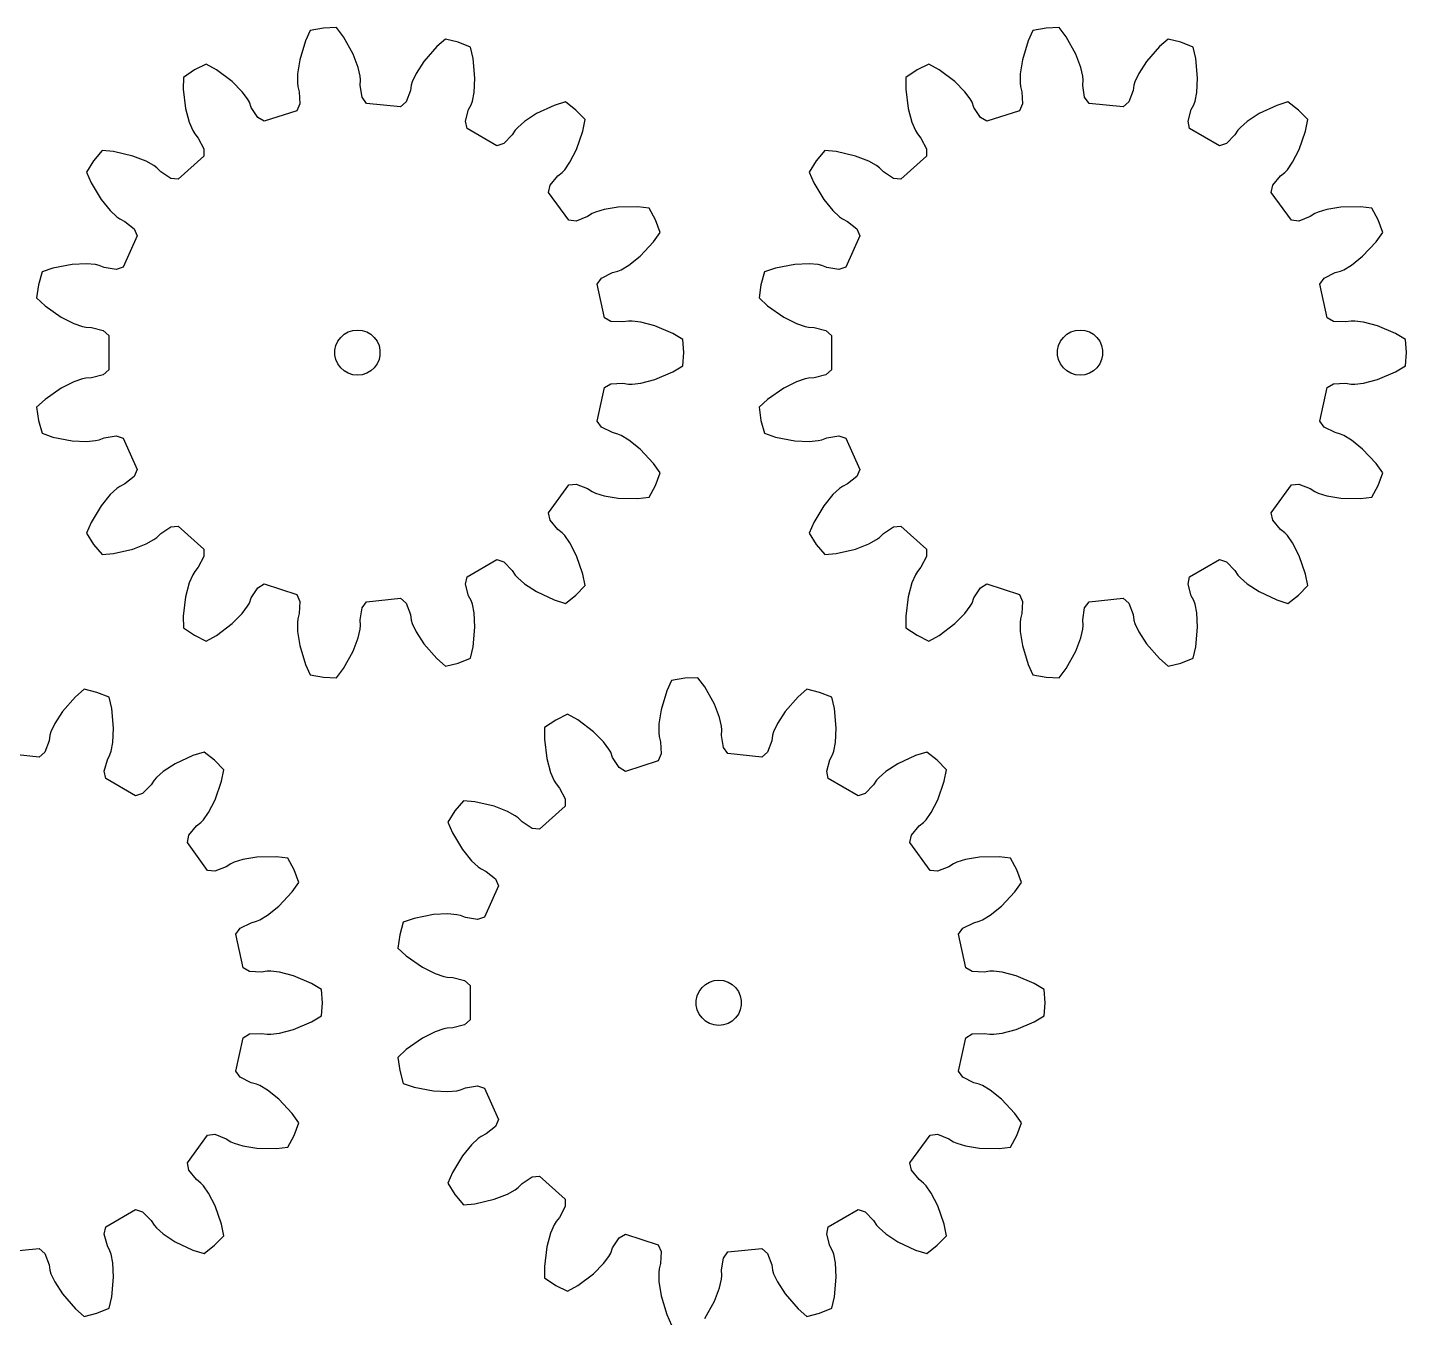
# Model space of a CAD drawing. Extents: x 0 to 187, y 0 to 216.
# Drawn here: x 95.3 to 186.8, y 130 to 215.6 of the extents above; entities that cross this region are included whole.
import ezdxf

# ---------------------------------------------------------------- set-up
doc = ezdxf.new("R2010")
doc.units = 0

msp = doc.modelspace()

# ---------------------------------------------------------------- linework, layer by layer
for p, q in [((114.044, 215.389), (113.72, 214.69)), ((114.912, 215.542), (114.044, 215.389)), ((115.792, 215.573), (114.912, 215.542)), ((116.255, 214.956), (115.792, 215.573)), ((161.984, 215.389), (161.66, 214.69)), ((162.852, 215.542), (161.984, 215.389)), ((163.732, 215.573), (162.852, 215.542)), ((164.194, 214.956), (163.732, 215.573)), ((113.72, 214.69), (113.342, 213.444)), ((116.883, 213.816), (116.255, 214.956)), ((122.428, 214.308), (121.576, 213.323)), ((123.008, 214.814), (122.428, 214.308)), ((123.863, 214.601), (123.008, 214.814)), ((124.68, 214.271), (123.863, 214.601)), ((124.852, 213.52), (124.68, 214.271)), ((161.66, 214.69), (161.282, 213.444)), ((164.823, 213.816), (164.194, 214.956)), ((170.368, 214.308), (169.515, 213.323)), ((170.948, 214.814), (170.368, 214.308)), ((171.803, 214.601), (170.948, 214.814)), ((172.62, 214.271), (171.803, 214.601)), ((172.791, 213.52), (172.62, 214.271)), ((107.144, 213.147), (106.352, 212.76)), ((107.817, 212.772), (107.144, 213.147)), ((113.342, 213.444), (113.195, 212.506)), ((117.222, 212.93), (116.883, 213.816)), ((121.576, 213.323), (121.06, 212.526)), ((124.962, 212.223), (124.852, 213.52)), ((155.084, 213.147), (154.292, 212.76)), ((155.756, 212.772), (155.084, 213.147)), ((161.282, 213.444), (161.135, 212.506)), ((165.162, 212.93), (164.823, 213.816)), ((169.515, 213.323), (169, 212.526)), ((172.902, 212.223), (172.791, 213.52)), ((105.621, 212.268), (105.609, 211.498)), ((106.352, 212.76), (105.621, 212.268)), ((108.855, 211.986), (107.817, 212.772)), ((113.195, 212.506), (113.186, 211.91)), ((117.355, 212.348), (117.222, 212.93)), ((117.375, 212.106), (117.355, 212.348)), ((121.06, 212.526), (120.81, 211.985)), ((124.911, 211.275), (124.962, 212.223)), ((153.561, 212.268), (153.549, 211.498)), ((154.292, 212.76), (153.561, 212.268)), ((156.795, 211.986), (155.756, 212.772)), ((161.135, 212.506), (161.126, 211.91)), ((165.294, 212.348), (165.162, 212.93)), ((165.315, 212.106), (165.294, 212.348)), ((169, 212.526), (168.749, 211.985)), ((172.851, 211.275), (172.902, 212.223)), ((105.609, 211.498), (105.771, 210.206)), ((109.524, 211.314), (108.855, 211.986)), ((109.882, 210.837), (109.524, 211.314)), ((113.186, 211.91), (113.216, 211.669)), ((113.216, 211.669), (113.312, 211.315)), ((113.312, 211.315), (113.36, 210.515)), ((117.355, 211.74), (117.375, 212.106)), ((117.474, 210.948), (117.355, 211.74)), ((120.682, 211.39), (120.401, 210.64)), ((120.739, 211.753), (120.682, 211.39)), ((120.81, 211.985), (120.739, 211.753)), ((153.549, 211.498), (153.71, 210.206)), ((157.464, 211.314), (156.795, 211.986)), ((157.822, 210.837), (157.464, 211.314)), ((161.126, 211.91), (161.156, 211.669)), ((161.156, 211.669), (161.252, 211.315)), ((161.252, 211.315), (161.3, 210.515)), ((165.295, 211.74), (165.315, 212.106)), ((165.414, 210.948), (165.295, 211.74)), ((168.622, 211.39), (168.341, 210.64)), ((168.679, 211.753), (168.622, 211.39)), ((168.749, 211.985), (168.679, 211.753)), ((110, 210.624), (109.882, 210.837)), ((110.13, 210.281), (110, 210.624)), ((113.36, 210.515), (113.158, 210.062)), ((117.767, 210.546), (117.474, 210.948)), ((120.032, 210.308), (117.767, 210.546)), ((120.401, 210.64), (120.032, 210.308)), ((124.549, 210.134), (124.716, 210.46)), ((124.716, 210.46), (124.796, 210.69)), ((124.796, 210.69), (124.911, 211.275)), ((130.227, 210.416), (129.048, 209.864)), ((130.963, 210.643), (130.227, 210.416)), ((131.658, 210.101), (130.963, 210.643)), ((157.94, 210.624), (157.822, 210.837)), ((158.07, 210.281), (157.94, 210.624)), ((161.3, 210.515), (161.097, 210.062)), ((165.707, 210.546), (165.414, 210.948)), ((167.971, 210.308), (165.707, 210.546)), ((168.341, 210.64), (167.971, 210.308)), ((172.489, 210.134), (172.656, 210.46)), ((172.656, 210.46), (172.736, 210.69)), ((172.736, 210.69), (172.851, 211.275)), ((178.167, 210.416), (176.988, 209.864)), ((178.903, 210.643), (178.167, 210.416)), ((179.597, 210.101), (178.903, 210.643)), ((105.771, 210.206), (106.018, 209.289)), ((110.561, 209.606), (110.13, 210.281)), ((110.992, 209.358), (110.561, 209.606)), ((113.158, 210.062), (110.992, 209.358)), ((124.335, 209.362), (124.549, 210.134)), ((129.048, 209.864), (128.253, 209.345)), ((132.27, 209.467), (131.658, 210.101)), ((153.71, 210.206), (153.958, 209.289)), ((158.501, 209.606), (158.07, 210.281)), ((158.932, 209.358), (158.501, 209.606)), ((161.097, 210.062), (158.932, 209.358)), ((172.275, 209.362), (172.489, 210.134)), ((176.988, 209.864), (176.193, 209.345)), ((180.21, 209.467), (179.597, 210.101)), ((106.018, 209.289), (106.252, 208.741)), ((106.252, 208.741), (106.378, 208.533)), ((124.439, 208.876), (124.335, 209.362)), ((126.411, 207.737), (124.439, 208.876)), ((127.645, 208.769), (127.446, 208.461)), ((127.804, 208.953), (127.645, 208.769)), ((128.253, 209.345), (127.804, 208.953)), ((131.695, 207.481), (132.121, 208.711)), ((132.121, 208.711), (132.27, 209.467)), ((153.958, 209.289), (154.192, 208.741)), ((154.192, 208.741), (154.318, 208.533)), ((172.379, 208.876), (172.275, 209.362)), ((174.351, 207.737), (172.379, 208.876)), ((175.585, 208.769), (175.386, 208.461)), ((175.744, 208.953), (175.585, 208.769)), ((176.193, 209.345), (175.744, 208.953)), ((179.635, 207.481), (180.061, 208.711)), ((180.061, 208.711), (180.21, 209.467)), ((106.378, 208.533), (106.609, 208.249)), ((106.609, 208.249), (106.979, 207.538)), ((126.884, 207.89), (126.411, 207.737)), ((127.446, 208.461), (126.884, 207.89)), ((154.318, 208.533), (154.549, 208.249)), ((154.549, 208.249), (154.919, 207.538)), ((174.824, 207.89), (174.351, 207.737)), ((175.386, 208.461), (174.824, 207.89)), ((99.663, 206.738), (99.196, 205.991)), ((100.229, 207.413), (99.663, 206.738)), ((100.997, 207.344), (100.229, 207.413)), ((102.265, 207.049), (100.997, 207.344)), ((103.15, 206.707), (102.265, 207.049)), ((106.978, 207.041), (105.286, 205.517)), ((106.979, 207.538), (106.978, 207.041)), ((131.262, 206.636), (131.695, 207.481)), ((147.603, 206.738), (147.136, 205.991)), ((148.169, 207.413), (147.603, 206.738)), ((148.936, 207.344), (148.169, 207.413)), ((150.204, 207.049), (148.936, 207.344)), ((151.09, 206.707), (150.204, 207.049)), ((154.918, 207.041), (153.226, 205.517)), ((154.919, 207.538), (154.918, 207.041)), ((179.202, 206.636), (179.635, 207.481)), ((99.196, 205.991), (99.498, 205.282)), ((103.671, 206.417), (103.15, 206.707)), ((103.865, 206.27), (103.671, 206.417)), ((104.123, 206.01), (103.865, 206.27)), ((104.792, 205.568), (104.123, 206.01)), ((130.468, 205.741), (130.753, 205.971)), ((130.753, 205.971), (130.919, 206.149)), ((130.919, 206.149), (131.262, 206.636)), ((147.136, 205.991), (147.438, 205.282)), ((151.611, 206.417), (151.09, 206.707)), ((151.805, 206.27), (151.611, 206.417)), ((152.063, 206.01), (151.805, 206.27)), ((152.732, 205.568), (152.063, 206.01)), ((178.407, 205.741), (178.693, 205.971)), ((178.693, 205.971), (178.859, 206.149)), ((178.859, 206.149), (179.202, 206.636)), ((99.498, 205.282), (100.171, 204.168)), ((105.286, 205.517), (104.792, 205.568)), ((129.856, 204.636), (129.958, 205.122)), ((129.958, 205.122), (130.468, 205.741)), ((147.438, 205.282), (148.111, 204.168)), ((153.226, 205.517), (152.732, 205.568)), ((177.795, 204.636), (177.898, 205.122)), ((177.898, 205.122), (178.407, 205.741)), ((100.171, 204.168), (100.77, 203.431)), ((131.194, 202.794), (129.856, 204.636)), ((148.111, 204.168), (148.71, 203.431)), ((179.134, 202.794), (177.795, 204.636)), ((100.77, 203.431), (101.207, 203.026)), ((132.741, 203.235), (132.434, 203.035)), ((132.961, 203.338), (132.741, 203.235)), ((133.531, 203.514), (132.961, 203.338)), ((134.468, 203.664), (133.531, 203.514)), ((135.77, 203.689), (134.468, 203.664)), ((136.534, 203.597), (135.77, 203.689)), ((136.948, 202.819), (136.534, 203.597)), ((148.71, 203.431), (149.147, 203.026)), ((180.681, 203.235), (180.374, 203.035)), ((180.901, 203.338), (180.681, 203.235)), ((181.471, 203.514), (180.901, 203.338)), ((182.408, 203.664), (181.471, 203.514)), ((183.709, 203.689), (182.408, 203.664)), ((184.474, 203.597), (183.709, 203.689)), ((184.888, 202.819), (184.474, 203.597)), ((101.207, 203.026), (101.407, 202.886)), ((101.407, 202.886), (101.733, 202.721)), ((101.733, 202.721), (102.36, 202.222)), ((102.36, 202.222), (102.562, 201.767)), ((131.688, 202.741), (131.194, 202.794)), ((132.434, 203.035), (131.688, 202.741)), ((137.249, 201.991), (136.948, 202.819)), ((149.147, 203.026), (149.346, 202.886)), ((149.346, 202.886), (149.673, 202.721)), ((149.673, 202.721), (150.3, 202.222)), ((150.3, 202.222), (150.502, 201.767)), ((179.628, 202.741), (179.134, 202.794)), ((180.374, 203.035), (179.628, 202.741)), ((185.189, 201.991), (184.888, 202.819)), ((102.562, 201.767), (101.636, 199.687)), ((135.916, 200.411), (136.806, 201.361)), ((136.806, 201.361), (137.249, 201.991)), ((150.502, 201.767), (149.576, 199.687)), ((183.856, 200.411), (184.746, 201.361)), ((184.746, 201.361), (185.189, 201.991)), ((135.178, 199.815), (135.916, 200.411)), ((183.117, 199.815), (183.856, 200.411)), ((96.974, 199.612), (96.245, 199.363)), ((98.252, 199.858), (96.974, 199.612)), ((99.2, 199.905), (98.252, 199.858)), ((99.794, 199.852), (99.2, 199.905)), ((100.031, 199.797), (99.794, 199.852)), ((100.373, 199.665), (100.031, 199.797)), ((101.163, 199.533), (100.373, 199.665)), ((101.636, 199.687), (101.163, 199.533)), ((134.088, 199.32), (134.442, 199.414)), ((134.442, 199.414), (134.666, 199.509)), ((134.666, 199.509), (135.178, 199.815)), ((144.914, 199.612), (144.185, 199.363)), ((146.192, 199.858), (144.914, 199.612)), ((147.14, 199.905), (146.192, 199.858)), ((147.734, 199.852), (147.14, 199.905)), ((147.971, 199.797), (147.734, 199.852)), ((148.313, 199.665), (147.971, 199.797)), ((149.103, 199.533), (148.313, 199.665)), ((149.576, 199.687), (149.103, 199.533)), ((182.027, 199.32), (182.382, 199.414)), ((182.382, 199.414), (182.606, 199.509)), ((182.606, 199.509), (183.117, 199.815)), ((96.002, 198.516), (95.88, 197.643)), ((96.245, 199.363), (96.002, 198.516)), ((133.079, 198.56), (133.371, 198.962)), ((133.552, 196.333), (133.079, 198.56)), ((133.371, 198.962), (134.088, 199.32)), ((143.942, 198.516), (143.819, 197.643)), ((144.185, 199.363), (143.942, 198.516)), ((181.019, 198.56), (181.311, 198.962)), ((181.492, 196.333), (181.019, 198.56)), ((181.311, 198.962), (182.027, 199.32)), ((95.88, 197.643), (96.444, 197.119)), ((143.819, 197.643), (144.384, 197.119)), ((96.444, 197.119), (97.512, 196.374)), ((144.384, 197.119), (145.452, 196.374)), ((97.512, 196.374), (98.358, 195.945)), ((98.358, 195.945), (98.923, 195.752)), ((98.923, 195.752), (99.162, 195.706)), ((133.983, 196.084), (133.552, 196.333)), ((134.783, 196.048), (133.983, 196.084)), ((135.145, 196.106), (134.783, 196.048)), ((135.388, 196.111), (135.145, 196.106)), ((135.98, 196.04), (135.388, 196.111)), ((136.897, 195.796), (135.98, 196.04)), ((138.097, 195.29), (136.897, 195.796)), ((145.452, 196.374), (146.298, 195.945)), ((146.298, 195.945), (146.862, 195.752)), ((146.862, 195.752), (147.101, 195.706)), ((181.922, 196.084), (181.492, 196.333)), ((182.723, 196.048), (181.922, 196.084)), ((183.085, 196.106), (182.723, 196.048)), ((183.328, 196.111), (183.085, 196.106)), ((183.92, 196.04), (183.328, 196.111)), ((184.837, 195.796), (183.92, 196.04)), ((186.037, 195.29), (184.837, 195.796)), ((99.162, 195.706), (99.528, 195.688)), ((99.528, 195.688), (100.303, 195.487)), ((100.303, 195.487), (100.672, 195.154)), ((100.672, 195.154), (100.672, 192.877)), ((115.875, 194.765), (116.06, 195.019)), ((116.06, 195.019), (116.293, 195.229)), ((116.293, 195.229), (116.564, 195.386)), ((116.564, 195.386), (116.862, 195.482)), ((116.862, 195.482), (117.174, 195.515)), ((117.174, 195.515), (117.486, 195.482)), ((117.486, 195.482), (117.784, 195.386)), ((117.784, 195.386), (118.056, 195.229)), ((118.056, 195.229), (118.289, 195.019)), ((118.289, 195.019), (118.473, 194.765)), ((138.758, 194.894), (138.097, 195.29)), ((138.819, 194.015), (138.758, 194.894)), ((147.101, 195.706), (147.467, 195.688)), ((147.467, 195.688), (148.243, 195.487)), ((148.243, 195.487), (148.612, 195.154)), ((148.612, 195.154), (148.612, 192.877)), ((163.815, 194.765), (163.999, 195.019)), ((163.999, 195.019), (164.232, 195.229)), ((164.232, 195.229), (164.504, 195.386)), ((164.504, 195.386), (164.802, 195.482)), ((164.802, 195.482), (165.114, 195.515)), ((165.114, 195.515), (165.426, 195.482)), ((165.426, 195.482), (165.724, 195.386)), ((165.724, 195.386), (165.996, 195.229)), ((165.996, 195.229), (166.229, 195.019)), ((166.229, 195.019), (166.413, 194.765)), ((186.698, 194.894), (186.037, 195.29)), ((186.759, 194.015), (186.698, 194.894)), ((115.682, 194.172), (115.748, 194.479)), ((115.682, 193.858), (115.682, 194.172)), ((115.748, 194.479), (115.875, 194.765)), ((118.473, 194.765), (118.601, 194.479)), ((118.601, 194.479), (118.666, 194.172)), ((118.666, 194.172), (118.666, 193.858)), ((138.758, 193.136), (138.819, 194.015)), ((163.622, 194.172), (163.687, 194.479)), ((163.622, 193.858), (163.622, 194.172)), ((163.687, 194.479), (163.815, 194.765)), ((166.413, 194.765), (166.541, 194.479)), ((166.541, 194.479), (166.606, 194.172)), ((166.606, 194.172), (166.606, 193.858)), ((186.698, 193.136), (186.759, 194.015)), ((115.748, 193.552), (115.682, 193.858)), ((115.875, 193.265), (115.748, 193.552)), ((116.06, 193.012), (115.875, 193.265)), ((116.293, 192.802), (116.06, 193.012)), ((118.289, 193.012), (118.056, 192.802)), ((118.473, 193.265), (118.289, 193.012)), ((118.601, 193.552), (118.473, 193.265)), ((118.666, 193.858), (118.601, 193.552)), ((138.097, 192.741), (138.758, 193.136)), ((163.687, 193.552), (163.622, 193.858)), ((163.815, 193.265), (163.687, 193.552)), ((163.999, 193.012), (163.815, 193.265)), ((164.232, 192.802), (163.999, 193.012)), ((166.229, 193.012), (165.996, 192.802)), ((166.413, 193.265), (166.229, 193.012)), ((166.541, 193.552), (166.413, 193.265)), ((166.606, 193.858), (166.541, 193.552)), ((186.037, 192.741), (186.698, 193.136)), ((98.923, 192.278), (98.358, 192.085)), ((99.162, 192.324), (98.923, 192.278)), ((99.528, 192.343), (99.162, 192.324)), ((100.303, 192.544), (99.528, 192.343)), ((100.672, 192.877), (100.303, 192.544)), ((116.564, 192.645), (116.293, 192.802)), ((116.862, 192.548), (116.564, 192.645)), ((117.174, 192.515), (116.862, 192.548)), ((117.486, 192.548), (117.174, 192.515)), ((117.784, 192.645), (117.486, 192.548)), ((118.056, 192.802), (117.784, 192.645)), ((135.98, 191.991), (136.897, 192.235)), ((136.897, 192.235), (138.097, 192.741)), ((146.862, 192.278), (146.298, 192.085)), ((147.101, 192.324), (146.862, 192.278)), ((147.467, 192.343), (147.101, 192.324)), ((148.243, 192.544), (147.467, 192.343)), ((148.612, 192.877), (148.243, 192.544)), ((164.504, 192.645), (164.232, 192.802)), ((164.802, 192.548), (164.504, 192.645)), ((165.114, 192.515), (164.802, 192.548)), ((165.426, 192.548), (165.114, 192.515)), ((165.724, 192.645), (165.426, 192.548)), ((165.996, 192.802), (165.724, 192.645)), ((183.92, 191.991), (184.837, 192.235)), ((184.837, 192.235), (186.037, 192.741)), ((97.512, 191.656), (96.444, 190.912)), ((98.358, 192.085), (97.512, 191.656)), ((133.079, 189.471), (133.552, 191.698)), ((133.552, 191.698), (133.983, 191.947)), ((133.983, 191.947), (134.783, 191.982)), ((134.783, 191.982), (135.145, 191.924)), ((135.145, 191.924), (135.388, 191.92)), ((135.388, 191.92), (135.98, 191.991)), ((145.452, 191.656), (144.384, 190.912)), ((146.298, 192.085), (145.452, 191.656)), ((181.019, 189.471), (181.492, 191.698)), ((181.492, 191.698), (181.922, 191.947)), ((181.922, 191.947), (182.723, 191.982)), ((182.723, 191.982), (183.085, 191.924)), ((183.085, 191.924), (183.328, 191.92)), ((183.328, 191.92), (183.92, 191.991)), ((96.444, 190.912), (95.88, 190.388)), ((95.88, 190.388), (96.002, 189.515)), ((144.384, 190.912), (143.819, 190.388)), ((143.819, 190.388), (143.942, 189.515)), ((96.002, 189.515), (96.245, 188.668)), ((133.371, 189.068), (133.079, 189.471)), ((143.942, 189.515), (144.185, 188.668)), ((181.311, 189.068), (181.019, 189.471)), ((96.245, 188.668), (96.974, 188.419)), ((100.373, 188.366), (101.163, 188.497)), ((101.163, 188.497), (101.636, 188.343)), ((134.088, 188.71), (133.371, 189.068)), ((134.442, 188.616), (134.088, 188.71)), ((134.666, 188.522), (134.442, 188.616)), ((135.178, 188.216), (134.666, 188.522)), ((144.185, 188.668), (144.914, 188.419)), ((148.313, 188.366), (149.103, 188.497)), ((149.103, 188.497), (149.576, 188.343)), ((182.027, 188.71), (181.311, 189.068)), ((182.382, 188.616), (182.027, 188.71)), ((182.606, 188.522), (182.382, 188.616)), ((183.117, 188.216), (182.606, 188.522)), ((96.974, 188.419), (98.252, 188.173)), ((98.252, 188.173), (99.2, 188.125)), ((99.2, 188.125), (99.794, 188.178)), ((99.794, 188.178), (100.031, 188.234)), ((100.031, 188.234), (100.373, 188.366)), ((101.636, 188.343), (102.562, 186.263)), ((135.916, 187.62), (135.178, 188.216)), ((136.806, 186.669), (135.916, 187.62)), ((144.914, 188.419), (146.192, 188.173)), ((146.192, 188.173), (147.14, 188.125)), ((147.14, 188.125), (147.734, 188.178)), ((147.734, 188.178), (147.971, 188.234)), ((147.971, 188.234), (148.313, 188.366)), ((149.576, 188.343), (150.502, 186.263)), ((183.856, 187.62), (183.117, 188.216)), ((184.746, 186.669), (183.856, 187.62)), ((137.249, 186.039), (136.806, 186.669)), ((185.189, 186.039), (184.746, 186.669)), ((102.36, 185.809), (101.733, 185.31)), ((102.562, 186.263), (102.36, 185.809)), ((136.948, 185.211), (137.249, 186.039)), ((150.3, 185.809), (149.673, 185.31)), ((150.502, 186.263), (150.3, 185.809)), ((184.888, 185.211), (185.189, 186.039)), ((101.207, 185.005), (100.77, 184.599)), ((101.407, 185.144), (101.207, 185.005)), ((101.733, 185.31), (101.407, 185.144)), ((129.856, 183.394), (131.194, 185.237)), ((131.194, 185.237), (131.688, 185.289)), ((131.688, 185.289), (132.434, 184.996)), ((132.434, 184.996), (132.741, 184.796)), ((132.741, 184.796), (132.961, 184.692)), ((136.534, 184.433), (136.948, 185.211)), ((149.147, 185.005), (148.71, 184.599)), ((149.346, 185.144), (149.147, 185.005)), ((149.673, 185.31), (149.346, 185.144)), ((177.795, 183.394), (179.134, 185.237)), ((179.134, 185.237), (179.628, 185.289)), ((179.628, 185.289), (180.374, 184.996)), ((180.374, 184.996), (180.681, 184.796)), ((180.681, 184.796), (180.901, 184.692)), ((184.474, 184.433), (184.888, 185.211)), ((100.171, 183.863), (99.498, 182.748)), ((100.77, 184.599), (100.171, 183.863)), ((132.961, 184.692), (133.531, 184.517)), ((133.531, 184.517), (134.468, 184.367)), ((134.468, 184.367), (135.77, 184.341)), ((135.77, 184.341), (136.534, 184.433)), ((148.111, 183.863), (147.438, 182.748)), ((148.71, 184.599), (148.111, 183.863)), ((180.901, 184.692), (181.471, 184.517)), ((181.471, 184.517), (182.408, 184.367)), ((182.408, 184.367), (183.709, 184.341)), ((183.709, 184.341), (184.474, 184.433)), ((129.958, 182.908), (129.856, 183.394)), ((177.898, 182.908), (177.795, 183.394)), ((99.498, 182.748), (99.196, 182.04)), ((99.196, 182.04), (99.663, 181.293)), ((104.123, 182.02), (104.792, 182.462)), ((104.792, 182.462), (105.286, 182.514)), ((105.286, 182.514), (106.978, 180.99)), ((130.468, 182.29), (129.958, 182.908)), ((130.753, 182.06), (130.468, 182.29)), ((130.919, 181.882), (130.753, 182.06)), ((147.438, 182.748), (147.136, 182.04)), ((147.136, 182.04), (147.603, 181.293)), ((152.063, 182.02), (152.732, 182.462)), ((152.732, 182.462), (153.226, 182.514)), ((153.226, 182.514), (154.918, 180.99)), ((178.407, 182.29), (177.898, 182.908)), ((178.693, 182.06), (178.407, 182.29)), ((178.859, 181.882), (178.693, 182.06)), ((99.663, 181.293), (100.229, 180.618)), ((102.265, 180.982), (103.15, 181.324)), ((103.15, 181.324), (103.671, 181.614)), ((103.671, 181.614), (103.865, 181.761)), ((103.865, 181.761), (104.123, 182.02)), ((131.262, 181.394), (130.919, 181.882)), ((131.695, 180.55), (131.262, 181.394)), ((147.603, 181.293), (148.169, 180.618)), ((150.204, 180.982), (151.09, 181.324)), ((151.09, 181.324), (151.611, 181.614)), ((151.611, 181.614), (151.805, 181.761)), ((151.805, 181.761), (152.063, 182.02)), ((179.202, 181.394), (178.859, 181.882)), ((179.635, 180.55), (179.202, 181.394)), ((100.229, 180.618), (100.997, 180.686)), ((100.997, 180.686), (102.265, 180.982)), ((106.979, 180.493), (106.609, 179.782)), ((106.978, 180.99), (106.979, 180.493)), ((124.439, 179.155), (126.411, 180.293)), ((126.411, 180.293), (126.884, 180.14)), ((132.121, 179.319), (131.695, 180.55)), ((148.169, 180.618), (148.936, 180.686)), ((148.936, 180.686), (150.204, 180.982)), ((154.919, 180.493), (154.549, 179.782)), ((154.918, 180.99), (154.919, 180.493)), ((172.379, 179.155), (174.351, 180.293)), ((174.351, 180.293), (174.824, 180.14)), ((180.061, 179.319), (179.635, 180.55)), ((106.252, 179.289), (106.018, 178.741)), ((106.378, 179.498), (106.252, 179.289)), ((106.609, 179.782), (106.378, 179.498)), ((126.884, 180.14), (127.446, 179.569)), ((127.446, 179.569), (127.645, 179.261)), ((132.27, 178.564), (132.121, 179.319)), ((154.192, 179.289), (153.958, 178.741)), ((154.318, 179.498), (154.192, 179.289)), ((154.549, 179.782), (154.318, 179.498)), ((174.824, 180.14), (175.386, 179.569)), ((175.386, 179.569), (175.585, 179.261)), ((180.21, 178.564), (180.061, 179.319)), ((106.018, 178.741), (105.771, 177.825)), ((110.13, 177.749), (110.561, 178.425)), ((110.561, 178.425), (110.992, 178.673)), ((110.992, 178.673), (113.158, 177.969)), ((124.335, 178.669), (124.439, 179.155)), ((124.549, 177.896), (124.335, 178.669)), ((127.645, 179.261), (127.804, 179.077)), ((127.804, 179.077), (128.253, 178.685)), ((128.253, 178.685), (129.048, 178.167)), ((131.658, 177.93), (132.27, 178.564)), ((153.958, 178.741), (153.71, 177.825)), ((158.07, 177.749), (158.501, 178.425)), ((158.501, 178.425), (158.932, 178.673)), ((158.932, 178.673), (161.097, 177.969)), ((172.275, 178.669), (172.379, 179.155)), ((172.489, 177.896), (172.275, 178.669)), ((175.585, 179.261), (175.744, 179.077)), ((175.744, 179.077), (176.193, 178.685)), ((176.193, 178.685), (176.988, 178.167)), ((179.597, 177.93), (180.21, 178.564)), ((105.771, 177.825), (105.609, 176.533)), ((110, 177.407), (110.13, 177.749)), ((113.158, 177.969), (113.36, 177.515)), ((113.36, 177.515), (113.312, 176.715)), ((117.474, 177.083), (117.767, 177.485)), ((117.767, 177.485), (120.032, 177.723)), ((120.032, 177.723), (120.401, 177.39)), ((124.716, 177.57), (124.549, 177.896)), ((124.796, 177.34), (124.716, 177.57)), ((129.048, 178.167), (130.227, 177.614)), ((130.227, 177.614), (130.963, 177.387)), ((130.963, 177.387), (131.658, 177.93)), ((153.71, 177.825), (153.549, 176.533)), ((157.94, 177.407), (158.07, 177.749)), ((161.097, 177.969), (161.3, 177.515)), ((161.3, 177.515), (161.252, 176.715)), ((165.414, 177.083), (165.707, 177.485)), ((165.707, 177.485), (167.971, 177.723)), ((167.971, 177.723), (168.341, 177.39)), ((172.656, 177.57), (172.489, 177.896)), ((172.736, 177.34), (172.656, 177.57)), ((176.988, 178.167), (178.167, 177.614)), ((178.167, 177.614), (178.903, 177.387)), ((178.903, 177.387), (179.597, 177.93)), ((108.855, 176.044), (109.524, 176.717)), ((109.524, 176.717), (109.882, 177.194)), ((109.882, 177.194), (110, 177.407)), ((113.312, 176.715), (113.216, 176.362)), ((117.355, 176.29), (117.474, 177.083)), ((120.401, 177.39), (120.682, 176.64)), ((120.682, 176.64), (120.739, 176.278)), ((124.911, 176.755), (124.796, 177.34)), ((124.962, 175.808), (124.911, 176.755)), ((156.795, 176.044), (157.464, 176.717)), ((157.464, 176.717), (157.822, 177.194)), ((157.822, 177.194), (157.94, 177.407)), ((161.252, 176.715), (161.156, 176.362)), ((165.295, 176.29), (165.414, 177.083)), ((168.341, 177.39), (168.622, 176.64)), ((168.622, 176.64), (168.679, 176.278)), ((172.851, 176.755), (172.736, 177.34)), ((172.902, 175.808), (172.851, 176.755)), ((105.609, 176.533), (105.621, 175.763)), ((105.621, 175.763), (106.352, 175.27)), ((107.817, 175.259), (108.855, 176.044)), ((113.216, 176.362), (113.186, 176.12)), ((113.186, 176.12), (113.195, 175.524)), ((117.222, 175.101), (117.355, 175.682)), ((117.375, 175.924), (117.355, 176.29)), ((117.355, 175.682), (117.375, 175.924)), ((120.739, 176.278), (120.81, 176.045)), ((120.81, 176.045), (121.06, 175.504)), ((124.852, 174.51), (124.962, 175.808)), ((153.549, 176.533), (153.561, 175.763)), ((153.561, 175.763), (154.292, 175.27)), ((155.756, 175.259), (156.795, 176.044)), ((161.156, 176.362), (161.126, 176.12)), ((161.126, 176.12), (161.135, 175.524)), ((165.162, 175.101), (165.294, 175.682)), ((165.294, 175.682), (165.315, 175.924)), ((165.315, 175.924), (165.295, 176.29)), ((168.679, 176.278), (168.749, 176.045)), ((168.749, 176.045), (169, 175.504)), ((172.791, 174.51), (172.902, 175.808)), ((106.352, 175.27), (107.144, 174.884)), ((107.144, 174.884), (107.817, 175.259)), ((113.195, 175.524), (113.342, 174.586)), ((116.883, 174.214), (117.222, 175.101)), ((121.06, 175.504), (121.576, 174.707)), ((154.292, 175.27), (155.084, 174.884)), ((155.084, 174.884), (155.756, 175.259)), ((161.135, 175.524), (161.282, 174.586)), ((164.823, 174.214), (165.162, 175.101)), ((169, 175.504), (169.515, 174.707)), ((113.342, 174.586), (113.72, 173.34)), ((116.255, 173.074), (116.883, 174.214)), ((121.576, 174.707), (122.428, 173.723)), ((124.68, 173.76), (124.852, 174.51)), ((161.282, 174.586), (161.66, 173.34)), ((164.194, 173.074), (164.823, 174.214)), ((169.515, 174.707), (170.368, 173.723)), ((172.62, 173.76), (172.791, 174.51)), ((113.72, 173.34), (114.044, 172.642)), ((115.792, 172.458), (116.255, 173.074)), ((122.428, 173.723), (123.008, 173.216)), ((123.008, 173.216), (123.863, 173.43)), ((123.863, 173.43), (124.68, 173.76)), ((161.66, 173.34), (161.984, 172.642)), ((163.732, 172.458), (164.194, 173.074)), ((170.368, 173.723), (170.948, 173.216)), ((170.948, 173.216), (171.803, 173.43)), ((171.803, 173.43), (172.62, 173.76)), ((114.044, 172.642), (114.912, 172.489)), ((114.912, 172.489), (115.792, 172.458)), ((138.014, 172.274), (137.69, 171.576)), ((138.882, 172.427), (138.014, 172.274)), ((139.762, 172.458), (138.882, 172.427)), ((140.225, 171.842), (139.762, 172.458)), ((161.984, 172.642), (162.852, 172.489)), ((162.852, 172.489), (163.732, 172.458)), ((98.458, 171.193), (97.606, 170.209)), ((99.038, 171.7), (98.458, 171.193)), ((99.893, 171.486), (99.038, 171.7)), ((100.71, 171.156), (99.893, 171.486)), ((100.882, 170.406), (100.71, 171.156)), ((137.69, 171.576), (137.312, 170.33)), ((140.853, 170.702), (140.225, 171.842)), ((146.398, 171.193), (145.546, 170.209)), ((146.978, 171.7), (146.398, 171.193)), ((147.833, 171.486), (146.978, 171.7)), ((148.65, 171.156), (147.833, 171.486)), ((148.822, 170.406), (148.65, 171.156)), ((97.606, 170.209), (97.09, 169.412)), ((100.993, 169.108), (100.882, 170.406)), ((137.312, 170.33), (137.165, 169.392)), ((141.192, 169.815), (140.853, 170.702)), ((145.546, 170.209), (145.03, 169.412)), ((148.932, 169.108), (148.822, 170.406)), ((97.09, 169.412), (96.84, 168.871)), ((130.322, 169.646), (129.591, 169.153)), ((131.114, 170.032), (130.322, 169.646)), ((131.786, 169.657), (131.114, 170.032)), ((132.825, 168.872), (131.786, 169.657)), ((137.165, 169.392), (137.156, 168.796)), ((141.325, 169.234), (141.192, 169.815)), ((141.345, 168.992), (141.325, 169.234)), ((145.03, 169.412), (144.779, 168.871)), ((96.769, 168.638), (96.712, 168.276)), ((96.84, 168.871), (96.769, 168.638)), ((100.941, 168.161), (100.993, 169.108)), ((129.591, 169.153), (129.579, 168.383)), ((129.579, 168.383), (129.741, 167.091)), ((133.494, 168.199), (132.825, 168.872)), ((137.156, 168.796), (137.186, 168.554)), ((137.186, 168.554), (137.282, 168.201)), ((141.325, 168.626), (141.345, 168.992)), ((141.444, 167.833), (141.325, 168.626)), ((144.709, 168.638), (144.652, 168.276)), ((144.779, 168.871), (144.709, 168.638)), ((148.881, 168.161), (148.932, 169.108)), ((96.062, 167.193), (93.797, 167.431)), ((96.431, 167.526), (96.062, 167.193)), ((96.712, 168.276), (96.431, 167.526)), ((100.746, 167.346), (100.826, 167.576)), ((100.826, 167.576), (100.941, 168.161)), ((106.993, 167.529), (106.257, 167.302)), ((107.688, 166.986), (106.993, 167.529)), ((133.852, 167.722), (133.494, 168.199)), ((133.97, 167.509), (133.852, 167.722)), ((134.1, 167.167), (133.97, 167.509)), ((137.33, 167.401), (137.128, 166.947)), ((137.282, 168.201), (137.33, 167.401)), ((141.737, 167.431), (141.444, 167.833)), ((144.001, 167.193), (141.737, 167.431)), ((144.371, 167.526), (144.001, 167.193)), ((144.652, 168.276), (144.371, 167.526)), ((148.686, 167.346), (148.766, 167.576)), ((148.766, 167.576), (148.881, 168.161)), ((154.933, 167.529), (154.197, 167.302)), ((155.628, 166.986), (154.933, 167.529)), ((100.366, 166.247), (100.579, 167.02)), ((100.579, 167.02), (100.746, 167.346)), ((105.078, 166.749), (104.284, 166.231)), ((106.257, 167.302), (105.078, 166.749)), ((108.3, 166.352), (107.688, 166.986)), ((129.741, 167.091), (129.988, 166.175)), ((134.531, 166.491), (134.1, 167.167)), ((134.962, 166.243), (134.531, 166.491)), ((137.128, 166.947), (134.962, 166.243)), ((148.305, 166.247), (148.519, 167.02)), ((148.519, 167.02), (148.686, 167.346)), ((153.018, 166.749), (152.223, 166.231)), ((154.197, 167.302), (153.018, 166.749)), ((156.24, 166.352), (155.628, 166.986)), ((100.469, 165.761), (100.366, 166.247)), ((102.441, 164.623), (100.469, 165.761)), ((103.675, 165.655), (103.476, 165.347)), ((103.834, 165.839), (103.675, 165.655)), ((104.284, 166.231), (103.834, 165.839)), ((107.725, 164.366), (108.151, 165.597)), ((108.151, 165.597), (108.3, 166.352)), ((129.988, 166.175), (130.222, 165.627)), ((130.222, 165.627), (130.348, 165.418)), ((148.409, 165.761), (148.305, 166.247)), ((150.381, 164.623), (148.409, 165.761)), ((151.615, 165.655), (151.416, 165.347)), ((151.774, 165.839), (151.615, 165.655)), ((152.223, 166.231), (151.774, 165.839)), ((155.665, 164.366), (156.091, 165.597)), ((156.091, 165.597), (156.24, 166.352)), ((102.914, 164.776), (102.441, 164.623)), ((103.476, 165.347), (102.914, 164.776)), ((130.348, 165.418), (130.579, 165.134)), ((130.579, 165.134), (130.949, 164.423)), ((150.854, 164.776), (150.381, 164.623)), ((151.416, 165.347), (150.854, 164.776)), ((107.292, 163.522), (107.725, 164.366)), ((124.199, 164.298), (123.633, 163.623)), ((124.966, 164.23), (124.199, 164.298)), ((126.234, 163.934), (124.966, 164.23)), ((127.12, 163.592), (126.234, 163.934)), ((130.948, 163.926), (129.256, 162.402)), ((130.949, 164.423), (130.948, 163.926)), ((155.232, 163.522), (155.665, 164.366)), ((106.498, 162.626), (106.783, 162.856)), ((106.783, 162.856), (106.949, 163.034)), ((106.949, 163.034), (107.292, 163.522)), ((123.633, 163.623), (123.166, 162.876)), ((123.166, 162.876), (123.468, 162.168)), ((127.641, 163.302), (127.12, 163.592)), ((127.835, 163.155), (127.641, 163.302)), ((128.093, 162.896), (127.835, 163.155)), ((128.762, 162.454), (128.093, 162.896)), ((154.438, 162.626), (154.723, 162.856)), ((154.723, 162.856), (154.889, 163.034)), ((154.889, 163.034), (155.232, 163.522)), ((105.886, 161.522), (105.988, 162.008)), ((105.988, 162.008), (106.498, 162.626)), ((123.468, 162.168), (124.141, 161.053)), ((129.256, 162.402), (128.762, 162.454)), ((153.825, 161.522), (153.928, 162.008)), ((153.928, 162.008), (154.438, 162.626)), ((107.224, 159.679), (105.886, 161.522)), ((124.141, 161.053), (124.74, 160.317)), ((155.164, 159.679), (153.825, 161.522)), ((108.771, 160.12), (108.464, 159.92)), ((108.991, 160.224), (108.771, 160.12)), ((109.561, 160.399), (108.991, 160.224)), ((110.498, 160.549), (109.561, 160.399)), ((111.8, 160.575), (110.498, 160.549)), ((112.564, 160.483), (111.8, 160.575)), ((112.978, 159.705), (112.564, 160.483)), ((124.74, 160.317), (125.177, 159.911)), ((156.711, 160.12), (156.404, 159.92)), ((156.931, 160.224), (156.711, 160.12)), ((157.501, 160.399), (156.931, 160.224)), ((158.438, 160.549), (157.501, 160.399)), ((159.74, 160.575), (158.438, 160.549)), ((160.504, 160.483), (159.74, 160.575)), ((160.918, 159.705), (160.504, 160.483)), ((107.718, 159.627), (107.224, 159.679)), ((108.464, 159.92), (107.718, 159.627)), ((113.28, 158.877), (112.978, 159.705)), ((125.177, 159.911), (125.377, 159.772)), ((125.377, 159.772), (125.703, 159.606)), ((125.703, 159.606), (126.33, 159.107)), ((155.658, 159.627), (155.164, 159.679)), ((156.404, 159.92), (155.658, 159.627)), ((161.219, 158.877), (160.918, 159.705)), ((111.947, 157.296), (112.836, 158.247)), ((112.836, 158.247), (113.28, 158.877)), ((126.532, 158.653), (125.606, 156.573)), ((126.33, 159.107), (126.532, 158.653)), ((159.886, 157.296), (160.776, 158.247)), ((160.776, 158.247), (161.219, 158.877)), ((110.696, 156.394), (111.208, 156.7)), ((111.208, 156.7), (111.947, 157.296)), ((120.944, 156.497), (120.215, 156.248)), ((122.222, 156.743), (120.944, 156.497)), ((123.17, 156.791), (122.222, 156.743)), ((123.764, 156.738), (123.17, 156.791)), ((124.001, 156.682), (123.764, 156.738)), ((124.343, 156.55), (124.001, 156.682)), ((125.133, 156.419), (124.343, 156.55)), ((125.606, 156.573), (125.133, 156.419)), ((158.636, 156.394), (159.148, 156.7)), ((159.148, 156.7), (159.886, 157.296)), ((109.109, 155.445), (109.401, 155.848)), ((109.401, 155.848), (110.118, 156.206)), ((110.118, 156.206), (110.472, 156.3)), ((110.472, 156.3), (110.696, 156.394)), ((120.215, 156.248), (119.972, 155.401)), ((157.049, 155.445), (157.341, 155.848)), ((157.341, 155.848), (158.058, 156.206)), ((158.058, 156.206), (158.412, 156.3)), ((158.412, 156.3), (158.636, 156.394)), ((109.583, 153.218), (109.109, 155.445)), ((119.972, 155.401), (119.849, 154.528)), ((157.522, 153.218), (157.049, 155.445)), ((119.849, 154.528), (120.414, 154.004)), ((120.414, 154.004), (121.482, 153.26)), ((110.013, 152.969), (109.583, 153.218)), ((110.813, 152.934), (110.013, 152.969)), ((111.175, 152.992), (110.813, 152.934)), ((111.418, 152.997), (111.175, 152.992)), ((112.01, 152.925), (111.418, 152.997)), ((112.927, 152.681), (112.01, 152.925)), ((121.482, 153.26), (122.328, 152.831)), ((122.328, 152.831), (122.892, 152.638)), ((157.953, 152.969), (157.522, 153.218)), ((158.753, 152.934), (157.953, 152.969)), ((159.115, 152.992), (158.753, 152.934)), ((159.358, 152.997), (159.115, 152.992)), ((159.95, 152.925), (159.358, 152.997)), ((160.867, 152.681), (159.95, 152.925)), ((114.127, 152.175), (112.927, 152.681)), ((114.788, 151.78), (114.127, 152.175)), ((122.892, 152.638), (123.131, 152.592)), ((123.131, 152.592), (123.497, 152.573)), ((123.497, 152.573), (124.273, 152.372)), ((124.273, 152.372), (124.642, 152.039)), ((124.642, 152.039), (124.642, 149.762)), ((139.845, 151.651), (140.029, 151.904)), ((140.029, 151.904), (140.262, 152.114)), ((140.262, 152.114), (140.534, 152.271)), ((140.534, 152.271), (140.832, 152.368)), ((140.832, 152.368), (141.144, 152.401)), ((141.144, 152.401), (141.456, 152.368)), ((141.456, 152.368), (141.754, 152.271)), ((141.754, 152.271), (142.026, 152.114)), ((142.026, 152.114), (142.259, 151.904)), ((142.259, 151.904), (142.443, 151.651)), ((162.067, 152.175), (160.867, 152.681)), ((162.728, 151.78), (162.067, 152.175)), ((114.849, 150.901), (114.788, 151.78)), ((139.652, 151.058), (139.718, 151.364)), ((139.652, 150.744), (139.652, 151.058)), ((139.718, 151.364), (139.845, 151.651)), ((142.443, 151.651), (142.571, 151.364)), ((142.571, 151.364), (142.636, 151.058)), ((142.636, 151.058), (142.636, 150.744)), ((162.789, 150.901), (162.728, 151.78)), ((114.127, 149.626), (114.788, 150.022)), ((114.788, 150.022), (114.849, 150.901)), ((139.718, 150.437), (139.652, 150.744)), ((139.845, 150.151), (139.718, 150.437)), ((140.029, 149.897), (139.845, 150.151)), ((142.443, 150.151), (142.259, 149.897)), ((142.571, 150.437), (142.443, 150.151)), ((142.636, 150.744), (142.571, 150.437)), ((162.067, 149.626), (162.728, 150.022)), ((162.728, 150.022), (162.789, 150.901)), ((112.01, 148.876), (112.927, 149.12)), ((112.927, 149.12), (114.127, 149.626)), ((122.892, 149.164), (122.328, 148.971)), ((123.131, 149.21), (122.892, 149.164)), ((123.497, 149.228), (123.131, 149.21)), ((124.273, 149.429), (123.497, 149.228)), ((124.642, 149.762), (124.273, 149.429)), ((140.262, 149.687), (140.029, 149.897)), ((140.534, 149.53), (140.262, 149.687)), ((140.832, 149.434), (140.534, 149.53)), ((141.144, 149.401), (140.832, 149.434)), ((141.456, 149.434), (141.144, 149.401)), ((141.754, 149.53), (141.456, 149.434)), ((142.026, 149.687), (141.754, 149.53)), ((142.259, 149.897), (142.026, 149.687)), ((159.95, 148.876), (160.867, 149.12)), ((160.867, 149.12), (162.067, 149.626)), ((109.109, 146.356), (109.583, 148.583)), ((109.583, 148.583), (110.013, 148.832)), ((110.013, 148.832), (110.813, 148.868)), ((110.813, 148.868), (111.175, 148.81)), ((111.175, 148.81), (111.418, 148.805)), ((111.418, 148.805), (112.01, 148.876)), ((121.482, 148.542), (120.414, 147.797)), ((122.328, 148.971), (121.482, 148.542)), ((157.049, 146.356), (157.522, 148.583)), ((157.522, 148.583), (157.953, 148.832)), ((157.953, 148.832), (158.753, 148.868)), ((158.753, 148.868), (159.115, 148.81)), ((159.115, 148.81), (159.358, 148.805)), ((159.358, 148.805), (159.95, 148.876)), ((120.414, 147.797), (119.849, 147.273)), ((119.849, 147.273), (119.972, 146.4)), ((109.401, 145.954), (109.109, 146.356)), ((119.972, 146.4), (120.215, 145.553)), ((157.341, 145.954), (157.049, 146.356)), ((110.118, 145.596), (109.401, 145.954)), ((110.472, 145.502), (110.118, 145.596)), ((110.696, 145.407), (110.472, 145.502)), ((120.215, 145.553), (120.944, 145.304)), ((158.058, 145.596), (157.341, 145.954)), ((158.412, 145.502), (158.058, 145.596)), ((158.636, 145.407), (158.412, 145.502)), ((111.208, 145.101), (110.696, 145.407)), ((111.947, 144.505), (111.208, 145.101)), ((120.944, 145.304), (122.222, 145.058)), ((122.222, 145.058), (123.17, 145.011)), ((123.17, 145.011), (123.764, 145.064)), ((123.764, 145.064), (124.001, 145.119)), ((124.001, 145.119), (124.343, 145.251)), ((124.343, 145.251), (125.133, 145.383)), ((125.133, 145.383), (125.606, 145.229)), ((125.606, 145.229), (126.532, 143.149)), ((159.148, 145.101), (158.636, 145.407)), ((159.886, 144.505), (159.148, 145.101)), ((112.836, 143.555), (111.947, 144.505)), ((160.776, 143.555), (159.886, 144.505)), ((113.28, 142.925), (112.836, 143.555)), ((112.978, 142.097), (113.28, 142.925)), ((126.532, 143.149), (126.33, 142.694)), ((161.219, 142.925), (160.776, 143.555)), ((160.918, 142.097), (161.219, 142.925)), ((105.886, 140.28), (107.224, 142.122)), ((107.224, 142.122), (107.718, 142.175)), ((107.718, 142.175), (108.464, 141.881)), ((108.464, 141.881), (108.771, 141.681)), ((112.564, 141.319), (112.978, 142.097)), ((125.177, 141.89), (124.74, 141.485)), ((125.377, 142.03), (125.177, 141.89)), ((125.703, 142.195), (125.377, 142.03)), ((126.33, 142.694), (125.703, 142.195)), ((153.825, 140.28), (155.164, 142.122)), ((155.164, 142.122), (155.658, 142.175)), ((155.658, 142.175), (156.404, 141.881)), ((156.404, 141.881), (156.711, 141.681)), ((160.504, 141.319), (160.918, 142.097)), ((108.771, 141.681), (108.991, 141.578)), ((108.991, 141.578), (109.561, 141.402)), ((109.561, 141.402), (110.498, 141.252)), ((110.498, 141.252), (111.8, 141.227)), ((111.8, 141.227), (112.564, 141.319)), ((124.74, 141.485), (124.141, 140.748)), ((156.711, 141.681), (156.931, 141.578)), ((156.931, 141.578), (157.501, 141.402)), ((157.501, 141.402), (158.438, 141.252)), ((158.438, 141.252), (159.74, 141.227)), ((159.74, 141.227), (160.504, 141.319)), ((105.988, 139.794), (105.886, 140.28)), ((124.141, 140.748), (123.468, 139.634)), ((153.928, 139.794), (153.825, 140.28)), ((106.498, 139.175), (105.988, 139.794)), ((106.783, 138.945), (106.498, 139.175)), ((123.468, 139.634), (123.166, 138.925)), ((128.093, 138.906), (128.762, 139.348)), ((128.762, 139.348), (129.256, 139.399)), ((129.256, 139.399), (130.948, 137.875)), ((154.438, 139.175), (153.928, 139.794)), ((154.723, 138.945), (154.438, 139.175)), ((106.949, 138.767), (106.783, 138.945)), ((107.292, 138.28), (106.949, 138.767)), ((107.725, 137.435), (107.292, 138.28)), ((123.166, 138.925), (123.633, 138.178)), ((123.633, 138.178), (124.199, 137.503)), ((126.234, 137.867), (127.12, 138.209)), ((127.12, 138.209), (127.641, 138.499)), ((127.641, 138.499), (127.835, 138.646)), ((127.835, 138.646), (128.093, 138.906)), ((154.889, 138.767), (154.723, 138.945)), ((155.232, 138.28), (154.889, 138.767)), ((155.665, 137.435), (155.232, 138.28)), ((108.151, 136.205), (107.725, 137.435)), ((124.199, 137.503), (124.966, 137.572)), ((124.966, 137.572), (126.234, 137.867)), ((130.949, 137.378), (130.579, 136.667)), ((130.948, 137.875), (130.949, 137.378)), ((156.091, 136.205), (155.665, 137.435)), ((100.469, 136.04), (102.441, 137.179)), ((102.441, 137.179), (102.914, 137.026)), ((102.914, 137.026), (103.476, 136.455)), ((103.476, 136.455), (103.675, 136.147)), ((130.348, 136.383), (130.222, 136.175)), ((130.579, 136.667), (130.348, 136.383)), ((148.409, 136.04), (150.381, 137.179)), ((150.381, 137.179), (150.854, 137.026)), ((150.854, 137.026), (151.416, 136.455)), ((151.416, 136.455), (151.615, 136.147)), ((100.366, 135.554), (100.469, 136.04)), ((100.579, 134.782), (100.366, 135.554)), ((103.675, 136.147), (103.834, 135.963)), ((103.834, 135.963), (104.284, 135.571)), ((104.284, 135.571), (105.078, 135.052)), ((107.688, 134.815), (108.3, 135.449)), ((108.3, 135.449), (108.151, 136.205)), ((129.988, 135.627), (129.741, 134.71)), ((130.222, 136.175), (129.988, 135.627)), ((134.531, 135.31), (134.962, 135.558)), ((134.962, 135.558), (137.128, 134.854)), ((148.305, 135.554), (148.409, 136.04)), ((148.519, 134.782), (148.305, 135.554)), ((151.615, 136.147), (151.774, 135.963)), ((151.774, 135.963), (152.223, 135.571)), ((152.223, 135.571), (153.018, 135.052)), ((155.628, 134.815), (156.24, 135.449)), ((156.24, 135.449), (156.091, 136.205)), ((93.797, 134.37), (96.062, 134.608)), ((96.062, 134.608), (96.431, 134.276)), ((100.746, 134.456), (100.579, 134.782)), ((105.078, 135.052), (106.257, 134.5)), ((106.257, 134.5), (106.993, 134.273)), ((106.993, 134.273), (107.688, 134.815)), ((129.741, 134.71), (129.579, 133.418)), ((133.97, 134.292), (134.1, 134.635)), ((134.1, 134.635), (134.531, 135.31)), ((137.128, 134.854), (137.33, 134.401)), ((141.737, 134.37), (144.001, 134.608)), ((144.001, 134.608), (144.371, 134.276)), ((148.686, 134.456), (148.519, 134.782)), ((153.018, 135.052), (154.197, 134.5)), ((154.197, 134.5), (154.933, 134.273)), ((154.933, 134.273), (155.628, 134.815)), ((96.431, 134.276), (96.712, 133.526)), ((100.826, 134.226), (100.746, 134.456)), ((100.941, 133.641), (100.826, 134.226)), ((100.993, 132.693), (100.941, 133.641)), ((132.825, 132.93), (133.494, 133.602)), ((133.494, 133.602), (133.852, 134.079)), ((133.852, 134.079), (133.97, 134.292)), ((137.282, 133.601), (137.186, 133.247)), ((137.33, 134.401), (137.282, 133.601)), ((141.325, 133.176), (141.444, 133.968)), ((141.444, 133.968), (141.737, 134.37)), ((144.371, 134.276), (144.652, 133.526)), ((148.766, 134.226), (148.686, 134.456)), ((148.881, 133.641), (148.766, 134.226)), ((148.932, 132.693), (148.881, 133.641)), ((96.712, 133.526), (96.769, 133.163)), ((96.769, 133.163), (96.84, 132.931)), ((96.84, 132.931), (97.09, 132.39)), ((100.882, 131.396), (100.993, 132.693)), ((129.579, 133.418), (129.591, 132.648)), ((129.591, 132.648), (130.322, 132.156)), ((131.786, 132.144), (132.825, 132.93)), ((137.186, 133.247), (137.156, 133.006)), ((137.156, 133.006), (137.165, 132.41)), ((141.345, 132.81), (141.325, 133.176)), ((141.325, 132.568), (141.345, 132.81)), ((144.652, 133.526), (144.709, 133.163)), ((144.709, 133.163), (144.779, 132.931)), ((144.779, 132.931), (145.03, 132.39)), ((148.822, 131.396), (148.932, 132.693)), ((97.09, 132.39), (97.606, 131.593)), ((130.322, 132.156), (131.114, 131.769)), ((131.114, 131.769), (131.786, 132.144)), ((137.165, 132.41), (137.312, 131.472)), ((140.853, 131.1), (141.192, 131.986)), ((141.192, 131.986), (141.325, 132.568)), ((145.03, 132.39), (145.546, 131.593)), ((97.606, 131.593), (98.458, 130.608)), ((100.71, 130.645), (100.882, 131.396)), ((137.312, 131.472), (137.69, 130.226)), ((140.225, 129.96), (140.853, 131.1)), ((145.546, 131.593), (146.398, 130.608)), ((148.65, 130.645), (148.822, 131.396)), ((98.458, 130.608), (99.038, 130.102)), ((99.038, 130.102), (99.893, 130.315)), ((99.893, 130.315), (100.71, 130.645)), ((137.69, 130.226), (138.014, 129.527)), ((146.398, 130.608), (146.978, 130.102)), ((146.978, 130.102), (147.833, 130.315)), ((147.833, 130.315), (148.65, 130.645))]:
    msp.add_line(p, q)

doc.saveas('drawing.dxf')
